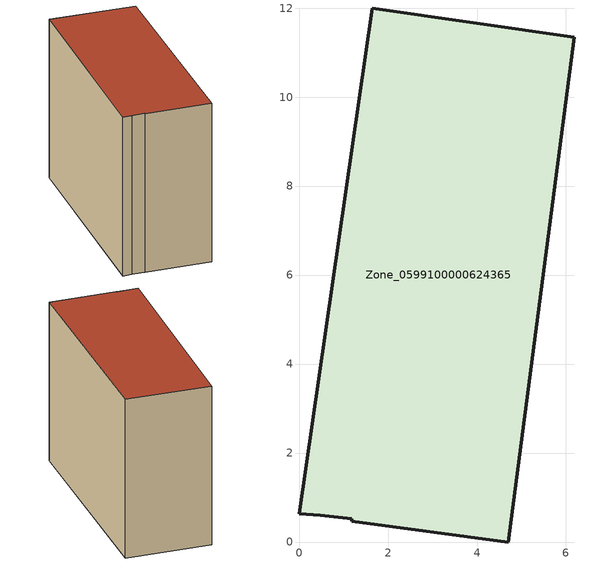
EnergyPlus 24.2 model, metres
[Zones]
Zone_0599100000624365
 floor ground (C_G): 1.64,12 6.19,11.34 4.7,0 1.18,0.47 1.19,0.52 0.48,0.6 0,0.63 z0
 wall outside (C_F): 6.19,11.34 1.64,12 0,0.63 0.48,0.6 1.19,0.52 1.18,0.47 4.7,0 6.19,11.34 z0:8.98
 roof outside (C_R): 1.19,0.52 1.18,0.47 4.7,0 6.19,11.34 1.64,12 0,0.63 0.48,0.6 z8.98
[BUILDING]
Pand.0599100000624365: North Axis=0; Terrain=City; Loads Convergence Tolerance Value=0.04; Temperature Convergence Tolerance Value=0.4; Solar Distribution=FullExterior; Maximum Number of Warmup Days=25; Minimum Number of Warmup Days=1
[Site:Location]
Rotterdam.The.Hague.AP_ZH_NLD Design_Conditions: Latitude=51.96; Longitude=4.45; Time Zone=1; Elevation=-4.5
[SITE:GROUNDTEMPERATURE:BUILDINGSURFACE]
18, 18, 18, 18, 18, 18, 18, 18, 18, 18, 18, 18
[MATERIAL] Thermal Absorptance=0.9; Solar Absorptance=0.7; Visible Absorptance=0.7
Name | Roughness | Thickness | Conductivity | Density | Specific Heat
G.TI.1946 | MediumSmooth | 0.15 | 1 | 540 | 1210
F.TI.1946 | Rough | 0.3 | 0.857143 | 1920 | 840
R.TI.1946 | MediumRough | 0.2 | 0.1 | 1500 | 1000
[CONSTRUCTION]
C_G: G.TI.1946
C_F: F.TI.1946
C_R: R.TI.1946
[ZONE]
Zone_0599100000624365: Type=1; Multiplier=1; Ceiling Height=Autocalculate; Volume=Autocalculate; Floor Area=autocalculate; Part of Total Floor Area=Yes
[ZONEINFILTRATION:DESIGNFLOWRATE]
Infil_Zone_0599100000624365: Zone or ZoneList or Space or SpaceList=Zone_0599100000624365; Schedule=AlwaysOn; Design Flow Rate Calculation Method=Flow/Area; Flow Rate per Floor Area=0.003; Constant Term Coefficient=1; Temperature Term Coefficient=0; Velocity Term Coefficient=0; Velocity Squared Term Coefficient=0
[HVACTEMPLATE:ZONE:IDEALLOADSAIRSYSTEM]
Zone_0599100000624365: Maximum Heating Supply Air Temperature=50; Minimum Cooling Supply Air Temperature=13; Maximum Heating Supply Air Humidity Ratio=0.0156; Minimum Cooling Supply Air Humidity Ratio=0.0077; Heating Limit=NoLimit; Cooling Limit=NoLimit; Dehumidification Control Type=ConstantSensibleHeatRatio; Cooling Sensible Heat Ratio=0.7; Dehumidification Setpoint=60; Humidification Control Type=None; Humidification Setpoint=30; Outdoor Air Method=None; Outdoor Air Flow Rate per Person=0.00944; Outdoor Air Flow Rate per Zone Floor Area=0; Outdoor Air Flow Rate per Zone=0; Demand Controlled Ventilation Type=None; Outdoor Air Economizer Type=NoEconomizer; Heat Recovery Type=None; Sensible Heat Recovery Effectiveness=0.7; Latent Heat Recovery Effectiveness=0.65
[ZONECONTROL:THERMOSTAT]
ThermostatControl_Zone_0599100000624365: Zone or ZoneList=Zone_0599100000624365; Control Type Schedule=DualSetpointControlType; Control 1=Thermostat_Zone_0599100000624365; Temperature Difference Between Cutout And Setpoint=0
[THERMOSTATSETPOINT:DUALSETPOINT]
Thermostat_Zone_0599100000624365: Heating Setpoint Temperature Schedule=HeatingSetpoint_Zone_0599100000624365; Cooling Setpoint Temperature Schedule=CoolingSetpoint_Zone_0599100000624365
[SCHEDULE:COMPACT]
HeatingSetpoint_Zone_0599100000624365: Through: 12/31, For: AllDays, Until: 24:00, 21
CoolingSetpoint_Zone_0599100000624365: Through: 12/31, For: AllDays, Until: 24:00, 24
DualSetpointControlType: Through: 12/31, For: AllDays, Until: 24:00, 4
AlwaysOn: Through: 12/31, For: AllDays, Until: 24:00, 1
